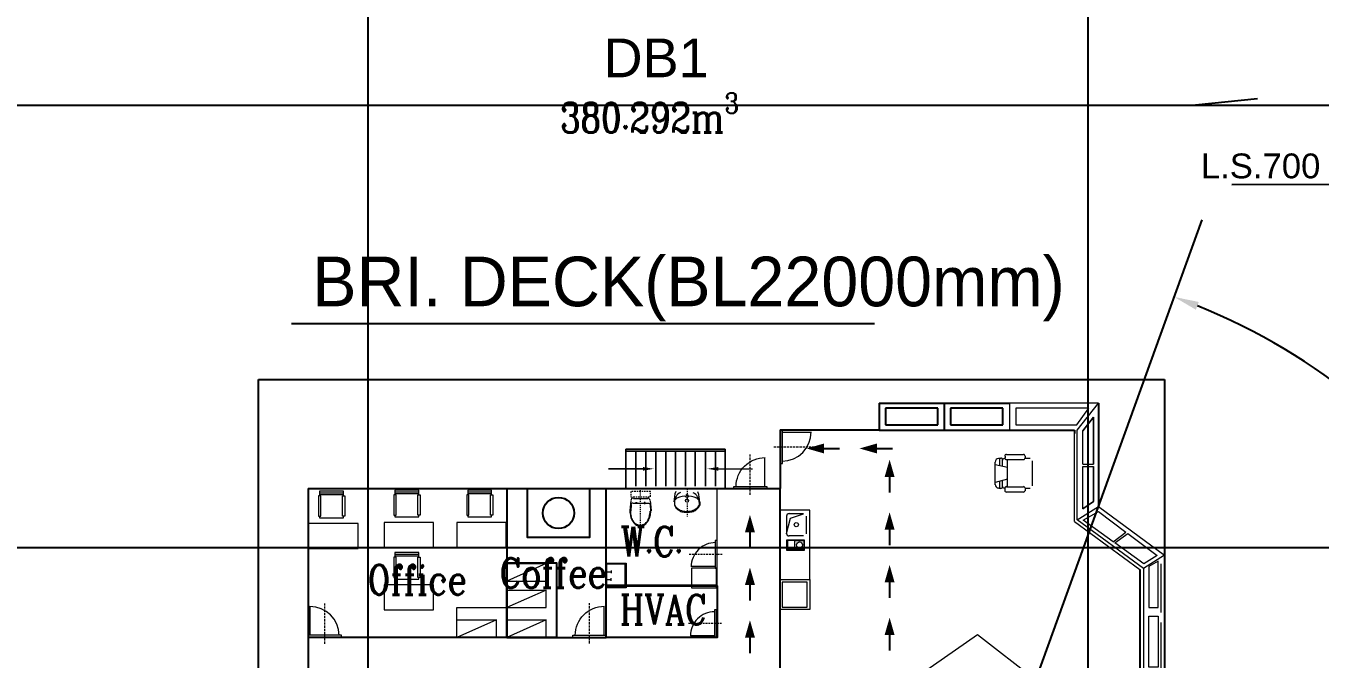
# Model space of a CAD drawing. Header units: millimetres. Extents: x -4 to 3776, y -4 to 4079.
# Drawn here: x 545.8 to 676.2, y 368.9 to 432.7 of the extents above; entities that cross this region are included whole.
import ezdxf
from ezdxf import colors
from ezdxf.entities.mleader import LeaderData, LeaderLine
from ezdxf.math import Vec2, Vec3

# ---------------------------------------------------------------- set-up
doc = ezdxf.new("R2010")
doc.units = ezdxf.units.MM
doc.linetypes.add('ACAD_ISO04W100', pattern=[30, 24, -3, 0, -3])
doc.linetypes.add('PDF_IMPORT', pattern=[1, 0.8, -0.2])
for name, color, linetype in [('BK_kedu', 255, 'Continuous'), ('DB1', 7, 'Continuous'), ('EDGE', 7, 'Continuous'), ('PDF_0', 7, 'Continuous'), ('PDF_Back', 7, 'Continuous'), ('PDF_DECK', 7, 'Continuous'), ('PDF_DOOR', 7, 'Continuous'), ('PDF_FUR', 7, 'Continuous'), ('PDF_JOINERWOEK', 7, 'Continuous'), ('PDF_SANITARY', 7, 'Continuous'), ('PDF_WINDOWS', 7, 'Continuous'), ('ROTATEDREFERENCEFRAME', 7, 'Continuous'), ('TEXT', 4, 'Continuous')]:
    doc.layers.add(name, color=color, linetype=linetype)
doc.layers.add('Sheet$GRID', color=254, linetype='Continuous', true_color=0xbebebe)
doc.layers.add('刻度', color=3, linetype='ACAD_ISO04W100', lineweight=13)
doc.styles.add('CHINESE', font='short.shx', dxfattribs={"bigfont": 'hzdxf.shx'})
doc.styles.add('ROMANC', font='ROMANC.shx', dxfattribs={"width": 0.8, "bigfont": 'HZDX.shx'})
doc.styles.get("Standard").update_dxf_attribs({"font": 'arial.ttf'})
doc.dimstyles.new('ISO-25', dxfattribs={"dimtxt": 2.5, "dimasz": 2.5, "dimexe": 1.25, "dimexo": 0.625, "dimtad": 1, "dimtxsty": 'Standard', "dimcen": 2.5, "dimadec": 0, "dimazin": 0, "dimtfac": 1, "dimtmove": 0, "dimatfit": 3, "dimfxl": 1, "dimarcsym": 0})

# ---------------------------------------------------------------- blocks, each defined once
blk = doc.blocks.new('wai bu lou ti')
at = {"layer": 'PDF_0', "transparency": 33554559}
blk.add_hatch(color=256, dxfattribs=at).paths.add_polyline_path([(3603.81, 3634.08), (3603.81, 3633.71), (3604.92, 3633.9)])
at = {"layer": 'PDF_0', "lineweight": 0}
for points in [[(3612.08, 3631.91), (3602.1, 3631.91), (3602.1, 3635.89), (3612.08, 3635.89)], [(3602.1, 3635.66), (3612.08, 3635.66)], [(3603.11, 3632.14), (3603.11, 3635.66)], [(3604.09, 3632.14), (3604.09, 3635.66)], [(3605.1, 3632.14), (3605.1, 3635.66)], [(3606.12, 3632.14), (3606.12, 3635.66)], [(3607.09, 3632.14), (3607.09, 3635.66)], [(3608.11, 3632.14), (3608.11, 3635.66)], [(3609.08, 3632.14), (3609.08, 3635.66)], [(3610.1, 3632.14), (3610.1, 3635.66)], [(3611.11, 3632.14), (3611.11, 3635.66)], [(3612.08, 3632.14), (3612.08, 3635.66)], [(3611.39, 3633.9), (3614.86, 3633.9)]]:
    blk.add_lwpolyline(points, dxfattribs=at)
for points in [[(3602.1, 3631.91), (3602.1, 3635.89), (3612.08, 3635.89), (3612.08, 3631.91)], [(3612.08, 3631.91), (3612.08, 3635.89), (3602.1, 3635.89), (3602.1, 3631.91)], [(3612.08, 3635.66), (3602.1, 3635.66)], [(3603.11, 3635.66), (3603.11, 3632.14)], [(3604.09, 3635.66), (3604.09, 3632.14)], [(3605.1, 3635.66), (3605.1, 3632.14)], [(3606.12, 3635.66), (3606.12, 3632.14)], [(3607.09, 3635.66), (3607.09, 3632.14)], [(3608.11, 3635.66), (3608.11, 3632.14)], [(3609.08, 3635.66), (3609.08, 3632.14)], [(3610.1, 3635.66), (3610.1, 3632.14)], [(3611.11, 3635.66), (3611.11, 3632.14)], [(3612.08, 3635.66), (3612.08, 3632.14)], [(3600.34, 3633.9), (3603.81, 3633.9)]]:
    blk.add_lwpolyline(points, close=True, dxfattribs=at)
at = {"layer": 'PDF_0', "lineweight": 0, "transparency": 33554559}
blk.add_solid([(3611.39, 3633.71), (3611.39, 3634.08), (3610.28, 3633.9)], dxfattribs=at)
blk = doc.blocks.new('men')
at = {"layer": 'PDF_DOOR', "lineweight": 0}
blk.add_lwpolyline([(3722.17, 3595.9), (3722.17, 3593.11), (3722.37, 3593.11), (3722.37, 3595.9)], close=True, dxfattribs=at)
blk.add_lwpolyline([(3722.37, 3595.73), (3724.8, 3595.73)], dxfattribs=at)
at = {"layer": 'PDF_DOOR', "linetype": 'PDF_IMPORT', "lineweight": 0, "ltscale": 0.231192}
blk.add_lwpolyline([(3721.66, 3594.5), (3725.05, 3594.5)], dxfattribs=at)
at = {"layer": 'PDF_DOOR', "lineweight": 0}
blk.add_arc((3722.35, 3595.75), 2.44, 270, 0, dxfattribs=at)
blk = doc.blocks.new('椅子')
at = {"layer": 'PDF_FUR', "lineweight": 0}
for points in [[(0.18, 2.4), (0, 2.4), (0, 0), (0.18, 0)], [(2.22, 0), (2.68, 0), (2.68, 2.4), (2.22, 2.4)], [(2.31, 0), (2.31, 2.4)], [(2.5, 0), (2.5, 2.4)]]:
    blk.add_lwpolyline(points, dxfattribs=at)
for points in [[(2.22, 2.5), (0.18, 2.5), (0.18, 2.27), (2.22, 2.27)], [(2.22, 0.09), (2.22, -0.14), (0.18, -0.14), (0.18, 0.09)]]:
    blk.add_lwpolyline(points, close=True, dxfattribs=at)
blk = doc.blocks.new('boli')
at = {"lineweight": 25}
for p, q in [((5456.64, 3248.77), (5463.2, 3248.77)), ((5456.64, 3248.77), (5456.64, 3246.04)), ((5463.2, 3248.77), (5469.77, 3248.77)), ((5463.2, 3248.77), (5463.2, 3246.04)), ((5478.74, 3248.77), (5478.74, 3238.37)), ((5462.55, 3248.26), (5457.29, 3248.26)), ((5457.29, 3248.26), (5457.29, 3246.6)), ((5462.55, 3246.6), (5462.55, 3248.26)), ((5463.85, 3248.26), (5463.85, 3246.6)), ((5469.12, 3248.26), (5463.85, 3248.26)), ((5469.12, 3246.6), (5469.12, 3248.26)), ((5456.64, 3246.04), (5463.2, 3246.04)), ((5457.29, 3246.6), (5462.55, 3246.6)), ((5463.2, 3246.04), (5469.77, 3246.04)), ((5463.85, 3246.6), (5469.12, 3246.6)), ((5469.77, 3246.04), (5476.33, 3246.04)), ((5476.33, 3246.04), (5476.33, 3245.72)), ((5485.4, 3233.47), (5485.4, 3163.88)), ((5482.9, 3232.03), (5482.9, 3165.27)), ((5478.74, 3148.53), (5478.74, 3158.98)), ((5456.64, 3151.3), (5463.2, 3151.3)), ((5456.64, 3151.3), (5456.64, 3148.57)), ((5463.2, 3151.3), (5469.77, 3151.3)), ((5463.2, 3151.3), (5463.2, 3148.57)), ((5469.77, 3151.3), (5476.33, 3151.3)), ((5476.33, 3151.3), (5476.33, 3151.94)), ((5462.55, 3150.79), (5457.29, 3150.79)), ((5457.29, 3150.79), (5457.29, 3149.13)), ((5462.55, 3149.13), (5462.55, 3150.79)), ((5469.12, 3150.79), (5463.85, 3150.79)), ((5463.85, 3150.79), (5463.85, 3149.13)), ((5469.12, 3149.13), (5469.12, 3150.79)), ((5456.64, 3148.57), (5463.2, 3148.57)), ((5457.29, 3149.13), (5462.55, 3149.13)), ((5463.2, 3148.57), (5469.77, 3148.57)), ((5463.85, 3149.13), (5469.12, 3149.13))]:
    blk.add_line(p, q, dxfattribs=at)
at = {"layer": 'PDF_0', "lineweight": 0}
for points in [[(5476.61, 3246.04), (5478.74, 3248.77), (5469.77, 3248.77), (5469.77, 3246.04)], [(5477.17, 3242.62), (5478.23, 3242.62)], [(5477.17, 3242.39), (5478.23, 3242.39)], [(5476.33, 3236.84), (5482.9, 3232.03)], [(5480.22, 3234.81), (5481.51, 3235.78)], [(5480.4, 3234.71), (5481.7, 3235.64)], [(5483.27, 3232.13), (5483.27, 3182.28)], [(5483.27, 3165.22), (5483.27, 3184.96)], [(5476.33, 3160.41), (5482.9, 3165.27), (5482.9, 3184.69)], [(5480.4, 3162.63), (5481.7, 3161.66)], [(5480.22, 3162.49), (5481.51, 3161.52)], [(5477.17, 3154.95), (5478.23, 3154.95)], [(5477.17, 3154.72), (5478.23, 3154.72)], [(5476.61, 3151.3), (5478.74, 3148.53), (5469.77, 3148.53), (5469.77, 3151.3)]]:
    blk.add_lwpolyline(points, dxfattribs=at)
for points in [[(5485.4, 3233.47), (5483.27, 3232.13), (5476.61, 3237.03), (5478.74, 3238.37)], [(5476.61, 3160.32), (5478.74, 3158.98), (5485.4, 3163.88), (5483.27, 3165.22)]]:
    blk.add_lwpolyline(points, close=True, dxfattribs=at)
at = {"layer": 'PDF_DECK', "lineweight": 0}
for points in [[(5476.61, 3237.03), (5476.61, 3246.04)], [(5476.33, 3236.84), (5476.33, 3245.72)], [(5476.33, 3160.41), (5476.33, 3151.58)]]:
    blk.add_lwpolyline(points, dxfattribs=at)
at = {"layer": 'PDF_DECK', "color": 240, "lineweight": 0, "true_color": 0xec1f23}
blk.add_lwpolyline([(5476.33, 3160.41), (5476.33, 3151.58)], dxfattribs=at)
at = {"layer": 'PDF_DECK', "lineweight": 0}
blk.add_lwpolyline([(5476.61, 3151.3), (5476.61, 3160.32)], close=True, dxfattribs=at)
at = {"layer": 'PDF_WINDOWS', "lineweight": 0}
for points in [[(5470.41, 3246.6), (5476.56, 3246.6), (5477.77, 3248.26), (5470.41, 3248.26)], [(5470.41, 3246.6), (5476.56, 3246.6), (5477.77, 3248.26), (5470.41, 3248.26)], [(5483.82, 3228.19), (5484.75, 3228.19), (5484.75, 3232.86), (5483.82, 3232.31)], [(5483.82, 3222.19), (5483.82, 3227.32), (5484.75, 3227.32), (5484.75, 3222.19)], [(5483.82, 3216.37), (5483.82, 3221.5), (5484.75, 3221.5), (5484.75, 3216.37)], [(5483.82, 3210.12), (5483.82, 3215.25), (5484.75, 3215.25), (5484.75, 3210.12)], [(5483.82, 3203.95), (5483.82, 3209.08), (5484.75, 3209.08), (5484.75, 3203.95)], [(5483.82, 3198.24), (5483.82, 3203.37), (5484.75, 3203.37), (5484.75, 3198.24)], [(5483.82, 3192.59), (5483.82, 3197.72), (5484.75, 3197.72), (5484.75, 3192.59)], [(5483.82, 3185.93), (5483.82, 3192.22), (5484.75, 3192.22), (5484.75, 3185.93)], [(5483.82, 3185.61), (5483.82, 3181.59), (5484.75, 3181.59), (5484.75, 3185.61)], [(5483.82, 3181.26), (5483.82, 3174.98), (5484.75, 3174.98), (5484.75, 3181.26)], [(5483.82, 3174.65), (5483.82, 3169.47), (5484.75, 3169.47), (5484.75, 3174.65)], [(5483.82, 3169.15), (5484.75, 3169.15), (5484.75, 3164.57), (5483.82, 3165.03)], [(5470.41, 3150.7), (5476.56, 3150.7), (5477.77, 3149.08), (5470.41, 3149.08)], [(5470.41, 3150.7), (5476.56, 3150.7), (5477.77, 3149.08), (5470.41, 3149.08)]]:
    blk.add_lwpolyline(points, close=True, dxfattribs=at)
for points in [[(5477.17, 3242.62), (5477.17, 3246), (5478.23, 3247.38), (5478.23, 3242.62), (5478.23, 3247.38), (5477.17, 3246)], [(5477.17, 3238.14), (5478.23, 3238.88), (5478.23, 3242.39), (5478.23, 3238.88), (5477.17, 3238.14), (5477.17, 3242.39)], [(5480.22, 3234.81), (5477.21, 3236.98), (5478.74, 3237.86), (5481.51, 3235.78)], [(5481.7, 3235.64), (5484.66, 3233.42), (5483.32, 3232.59), (5480.4, 3234.71)], [(5485.03, 3232.58), (5485.03, 3227.68)], [(5485.03, 3226.69), (5485.03, 3221.79)], [(5485.03, 3221.03), (5485.03, 3216.13)], [(5485.03, 3215.16), (5485.03, 3210.26)], [(5485.03, 3209.7), (5485.03, 3203.96)], [(5485.03, 3202.95), (5485.03, 3197.22)], [(5485.03, 3196.89), (5485.03, 3191.71)], [(5485.03, 3191.39), (5485.03, 3186.26)], [(5485.03, 3181.31), (5485.03, 3185.89)], [(5485.03, 3175.85), (5485.03, 3180.99)], [(5485.03, 3170.35), (5485.03, 3175.48)], [(5485.03, 3164.43), (5485.03, 3169.98)], [(5481.7, 3161.66), (5484.66, 3163.88), (5483.32, 3164.76), (5480.4, 3162.63)], [(5480.22, 3162.49), (5477.21, 3160.32), (5478.74, 3159.49), (5481.51, 3161.52)], [(5477.17, 3159.16), (5478.23, 3158.47), (5478.23, 3154.95), (5478.23, 3158.47), (5477.17, 3159.16), (5477.17, 3154.95)], [(5477.17, 3154.72), (5477.17, 3151.3), (5478.23, 3149.91), (5478.23, 3154.72), (5478.23, 3149.91), (5477.17, 3151.3)]]:
    blk.add_lwpolyline(points, dxfattribs=at)
blk = doc.blocks.new('*D429')
at = {"color": 0, "lineweight": -2, "transparency": 16777216}
blk.add_arc((639.49, 344.6), 64.65, 292.0801, 67.9199, dxfattribs=at)
at = {"color": 0, "lineweight": 25, "transparency": 16777216}
for points in [[(663.64, 404.12), (663.94, 404.9), (661.45, 405.41)], [(663.94, 284.3), (663.64, 285.08), (661.45, 283.8)]]:
    blk.add_solid(points, dxfattribs=at)
at = {"layer": 'Defpoints', "color": 0, "lineweight": 25, "transparency": 16777216}
for p in [(664.26, 413.18), (639.49, 344.6), (639.49, 344.6), (698.83, 318.95), (664.44, 275.53)]:
    blk.add_point(p, dxfattribs=at)
at = {"color": 0, "lineweight": 25, "transparency": 16777216, "insert": (702.24, 344.6), "char_height": 2.5, "attachment_point": 5, "rotation": 90}
blk.add_mtext('140°', dxfattribs=at)
blk = doc.blocks.new('jiantou')
at = {"color": 1, "lineweight": 25}
blk.add_line((3589.24, 3590.6), (3590.8, 3590.6), dxfattribs=at)
blk.add_lwpolyline([(3587.49, 3590.6, 0, 1, 0), (3589.24, 3590.6, 1, 1, 0)], format="xyseb", dxfattribs=at)

msp = doc.modelspace()

# ---------------------------------------------------------------- linework, layer by layer
at = {"color": 4, "lineweight": 25}
for p, q in [((639.485, 344.602), (664.261, 413.177)), ((569.235, 397.102), (660.485, 397.102)), ((569.235, 292.102), (569.235, 397.102)), ((569.235, 397.102), (589.235, 397.102)), ((569.235, 397.102), (613.575, 397.102)), ((569.235, 397.102), (574.235, 397.102)), ((613.735, 397.102), (633.755, 397.102)), ((660.485, 397.102), (660.485, 292.102)), ((631.725, 391.975), (621.757, 391.975)), ((621.757, 391.975), (621.757, 386.102)), ((574.235, 386.102), (574.235, 303.102)), ((574.235, 386.102), (621.757, 386.102)), ((574.235, 386.102), (594.235, 386.102)), ((594.235, 386.102), (594.235, 371.102)), ((604.235, 371.102), (604.235, 386.102)), ((621.757, 359.652), (621.757, 386.102)), ((594.235, 371.102), (574.235, 371.102)), ((594.235, 371.102), (604.235, 371.102))]:
    msp.add_line(p, q, dxfattribs=at)
for points in [[(596.311, 386.102), (602.565, 386.102), (602.565, 381.168), (596.311, 381.168)], [(594.235, 378.602), (599.235, 378.602), (599.235, 371.102), (594.235, 371.102)], [(604.235, 376.292), (615.425, 376.292), (615.425, 371.102), (604.235, 371.102)]]:
    msp.add_lwpolyline(points, close=True, dxfattribs=at)
msp.add_circle((599.438, 383.635), 1.573, dxfattribs=at)
at = {"layer": 'EDGE', "color": 29}
msp.add_lwpolyline([(429.14, 424.739), (490.228, 424.739), (518.373, 424.739), (541.507, 424.739), (564.641, 424.739), (581.07, 424.739), (600.624, 424.739), (607.315, 424.739), (613.571, 424.739), (619.827, 424.739), (626.082, 424.739), (632.338, 424.739), (638.594, 424.739), (644.849, 424.739), (651.105, 424.739), (657.361, 424.739), (663.615, 424.763), (669.837, 425.394)], dxfattribs=at)
msp.add_lwpolyline([(429.14, 424.739), (490.228, 424.739), (518.373, 424.739), (541.507, 424.739), (564.641, 424.739), (581.07, 424.739), (600.624, 424.739), (607.315, 424.739), (613.571, 424.739), (619.827, 424.739), (626.082, 424.739), (632.338, 424.739), (638.594, 424.739), (644.849, 424.739), (651.105, 424.739), (657.361, 424.739), (663.615, 424.763), (669.837, 425.394)], dxfattribs=at)
at = {"layer": 'PDF_0', "lineweight": 0}
msp.add_lwpolyline([(653.389, 350.011), (653.389, 362.218), (641.645, 371.373), (636.096, 367.489), (647.887, 358.38), (647.887, 350.011)], close=True, dxfattribs=at)
at = {"layer": 'PDF_Back', "lineweight": 0}
for points in [[(643.427, 386.484), (643.427, 388.75)], [(643.427, 388.518), (644.675, 388.241)], [(644.028, 389.12), (643.796, 389.12)], [(643.889, 388.426), (643.889, 389.12)], [(644.166, 388.333), (644.166, 388.981)], [(644.444, 389.12), (644.351, 389.12)], [(644.444, 389.351), (644.444, 389.166)], [(646.293, 389.489), (644.583, 389.489)], [(646.293, 388.981), (644.583, 388.981)], [(644.675, 386.253), (644.675, 388.981)], [(646.432, 389.351), (646.432, 389.166)], [(646.941, 389.12), (646.432, 389.12)], [(647.172, 386.391), (647.172, 388.888)], [(644.675, 387.039), (643.427, 386.715)], [(644.028, 386.114), (643.796, 386.114)], [(643.889, 386.114), (643.889, 386.808)], [(644.166, 386.253), (644.166, 386.9)], [(644.444, 385.883), (644.444, 386.114), (644.351, 386.114)], [(646.293, 386.253), (644.583, 386.253)], [(646.941, 386.114), (646.432, 386.114), (646.432, 385.883)], [(646.293, 385.744), (644.583, 385.744)], [(622.404, 383.313), (622.404, 381.556), (622.821, 383.128), (624.115, 383.544), (622.636, 383.544)], [(622.408, 383.308), (622.408, 381.551), (622.824, 383.123), (624.119, 383.539), (622.639, 383.539)], [(624.396, 383.308), (624.396, 381.551)], [(624.115, 381.325), (622.636, 381.325)], [(624.119, 381.32), (622.639, 381.32)]]:
    msp.add_lwpolyline(points, dxfattribs=at)
for points in [[(621.757, 376.932), (624.763, 376.932), (624.763, 383.914), (621.757, 383.914)], [(622.404, 379.891), (624.208, 379.891), (624.208, 380.909), (622.404, 380.909)], [(622.497, 379.984), (623.237, 379.984), (623.237, 380.862), (622.497, 380.862)], [(624.162, 379.984), (623.237, 379.984), (623.237, 380.862), (624.162, 380.862)], [(621.757, 376.932), (624.763, 376.932), (624.763, 373.927), (621.757, 373.927)], [(621.988, 374.158), (624.485, 374.158), (624.485, 376.655), (621.988, 376.655)]]:
    msp.add_lwpolyline(points, close=True, dxfattribs=at)
for centre, radius in [((623.399, 382.458), 0.208), ((623.722, 380.423), 0.301)]:
    msp.add_circle(centre, radius, dxfattribs=at)
for centre, radius, start, end in [((643.773, 388.773), 0.347, 90.01056, 179.98333), ((644.005, 389.004), 0.162, 359.97044, 90.02956), ((644.328, 388.958), 0.162, 89.95694, 179.96303), ((644.559, 389.374), 0.162, 89.95573, 179.95587), ((644.559, 389.189), 0.162, 180.0114, 270.03584), ((646.27, 389.374), 0.162, 359.97044, 90.02956), ((646.27, 389.189), 0.162, 269.97044, 0.02956), ((643.773, 386.507), 0.347, 180.01667, 270.00549), ((644.005, 386.276), 0.162, 269.97044, 0.02956), ((644.328, 386.322), 0.162, 180.03697, 270.04306), ((644.559, 386.137), 0.162, 89.99537, 179.96697), ((644.559, 385.906), 0.162, 180.04413, 270.04427), ((646.27, 386.137), 0.162, 359.97044, 90.02956), ((646.27, 385.906), 0.162, 269.97044, 0.02956), ((622.662, 383.331), 0.254, 89.99955, 180.00045), ((622.662, 381.574), 0.254, 179.99955, 270.00045)]:
    msp.add_arc(centre, radius, start, end, dxfattribs=at)
at = {"layer": 'PDF_FUR', "lineweight": 0}
for points in [[(574.271, 380.073), (579.264, 380.073), (579.264, 382.57), (574.271, 382.57)], [(581.871, 380.177), (586.864, 380.177), (586.864, 382.674), (581.871, 382.674)], [(589.193, 380.177), (594.187, 380.177), (594.187, 382.674), (589.193, 382.674)], [(581.871, 373.888), (586.864, 373.888), (586.864, 376.385), (581.871, 376.385)], [(594.207, 371.102), (589.214, 371.102), (589.214, 374.107), (594.207, 374.107)]]:
    msp.add_lwpolyline(points, close=True, dxfattribs=at)
for points in [[(594.235, 376.777), (598.212, 376.777), (598.212, 378.534), (594.235, 376.777), (594.235, 378.534), (598.212, 378.534)], [(594.235, 374.107), (598.212, 374.107), (598.212, 375.864), (594.235, 374.107), (594.235, 375.864), (598.212, 375.864)], [(589.214, 371.102), (593.19, 371.102), (593.19, 372.859), (589.214, 371.102), (589.214, 372.859), (593.19, 372.859)], [(594.235, 371.102), (598.212, 371.102), (598.212, 372.859), (594.235, 371.102), (594.235, 372.859), (598.212, 372.859)]]:
    msp.add_lwpolyline(points, dxfattribs=at)
at = {"layer": 'PDF_JOINERWOEK', "lineweight": 0}
msp.add_lwpolyline([(604.235, 386.102), (604.235, 376.392), (615.425, 376.392), (615.425, 386.102)], close=True, dxfattribs=at)
at = {"layer": 'PDF_SANITARY', "linetype": 'PDF_IMPORT', "lineweight": 0, "ltscale": 0.138715}
for points in [[(607.698, 382.23), (607.698, 385.976)], [(612.414, 386.068), (612.414, 383.294)]]:
    msp.add_lwpolyline(points, dxfattribs=at)
at = {"layer": 'PDF_SANITARY', "lineweight": 0}
for points in [[(606.727, 384.866), (606.634, 383.895), (606.634, 383.849, 0.0535265), (606.712, 383.292)], [(608.462, 384.635, -0.3879167), (608.669, 384.45), (608.715, 383.895), (608.715, 383.849, -0.0535209), (608.638, 383.292)], [(611.724, 385.695, 0.2961913), (611.12, 384.727), (611.12, 384.635), (611.12, 384.542), (611.12, 384.45), (611.166, 384.357), (611.212, 384.265), (611.258, 384.172), (611.351, 384.08), (611.443, 383.987), (611.536, 383.941), (611.628, 383.895), (611.721, 383.802), (611.859, 383.756), (611.998, 383.756), (612.091, 383.71), (612.229, 383.71), (612.368, 383.71), (612.507, 383.71), (612.645, 383.71), (612.784, 383.756), (612.877, 383.756), (613.015, 383.802), (613.108, 383.849), (613.247, 383.895), (613.339, 383.987), (613.432, 384.08), (613.478, 384.126), (613.57, 384.219), (613.616, 384.311), (613.663, 384.403), (613.709, 384.496), (613.709, 384.635), (613.709, 384.727)], [(606.687, 383.31, 0.0743774), (606.883, 382.838, 0.1068861), (607.218, 382.476)], [(606.732, 383.322, 0.074189), (606.923, 382.862, 0.1066972), (607.243, 382.515)], [(608.107, 382.515, 0.1065869), (608.427, 382.862, 0.0741863), (608.618, 383.322)], [(608.132, 382.476, 0.1068932), (608.466, 382.838, 0.0742588), (608.663, 383.31)], [(607.254, 382.533, 0.0979327), (607.545, 382.422, 0.0611449), (607.663, 382.416)], [(607.687, 382.416, 0.061121), (607.801, 382.425, 0.0979192), (608.096, 382.533)]]:
    msp.add_lwpolyline(points, format="xyb", dxfattribs=at)
at = {"layer": 'PDF_SANITARY', "linetype": 'PDF_IMPORT', "lineweight": 0, "ltscale": 0.184954}
msp.add_lwpolyline([(606.727, 385.791), (606.727, 385.282), (608.715, 385.282), (608.715, 385.791), (606.727, 385.791)], dxfattribs=at)
at = {"layer": 'PDF_SANITARY', "lineweight": 0}
for points in [[(608.484, 384.588), (607.698, 384.588), (606.958, 384.588)], [(607.004, 385.097), (608.438, 385.097)], [(608.669, 384.866), (608.761, 383.895), (608.761, 383.849)], [(606.773, 384.45), (606.727, 383.895), (606.727, 383.849)], [(604.235, 377.72), (604.744, 377.72)], [(604.235, 376.934), (604.744, 376.934)], [(604.744, 377.859), (604.744, 377.813), (604.744, 377.582)], [(604.744, 376.795), (604.744, 376.842), (604.744, 377.073)]]:
    msp.add_lwpolyline(points, dxfattribs=at)
for points in [[(607.328, 384.681), (607.328, 384.588), (607.236, 384.588), (607.236, 384.681)], [(608.068, 384.681), (608.068, 384.588), (608.16, 384.588), (608.16, 384.681)], [(606.27, 378.599), (606.27, 376.102), (604.235, 376.102), (604.235, 378.599)], [(606.131, 378.506), (606.131, 376.194), (604.328, 376.194), (604.328, 378.506)], [(612.83, 378.069), (612.83, 376.081), (615.373, 376.081), (615.373, 378.069)]]:
    msp.add_lwpolyline(points, close=True, dxfattribs=at)
for centre, radius in [((612.391, 384.889), 0.162), ((612.391, 385.444), 0.0694)]:
    msp.add_circle(centre, radius, dxfattribs=at)
for centre, radius, start, end in [((606.981, 384.889), 0.254, 90.21357, 174.95737), ((606.935, 384.427), 0.208, 90.19403, 174.98578), ((608.415, 384.889), 0.254, 5.03581, 89.79325), ((614.426, 384.75), 3.352, 161.58713, 179.56025), ((612.067, 384.057), 1.272, 85.14402, 136.37341), ((612.391, 385.444), 0.208, 205.93747, 334.06253), ((612.669, 384.057), 1.272, 43.62659, 94.85598), ((612.53, 384.704), 1.087, 0.74147, 63.03426), ((610.588, 384.75), 3.075, 359.3353, 19.26429), ((609.2, 383.918), 2.519, 181.85363, 194.11785), ((606.153, 383.918), 2.516, 345.87846, 358.15885), ((607.675, 383.225), 0.902, 238.56836, 261.02778), ((607.674, 383.226), 0.903, 278.97486, 301.4238)]:
    msp.add_arc(centre, radius, start, end, dxfattribs=at)
for points in [[(611.13, 384.747), (611.069, 384.424), (611.285, 384.11), (611.686, 383.936)], [(613.024, 383.925), (613.443, 384.093), (613.689, 384.403), (613.66, 384.727)], [(611.686, 383.936), (612.088, 383.761), (612.606, 383.757), (613.024, 383.925)]]:
    msp.add_open_spline(points, degree=3, dxfattribs=at)
at = {"layer": 'ROTATEDREFERENCEFRAME', "color": 255}
msp.add_line((0.007, 424.739), (725.479, 424.739), dxfattribs=at)
at = {"layer": 'Sheet$GRID'}
for points in [[(580.241, 608.276), (580.241, 0.013)], [(652.77, 608.276), (652.77, 0.013)], [(0.007, 380.177), (870.358, 380.177)]]:
    msp.add_lwpolyline(points, dxfattribs=at)
at = {"layer": 'TEXT', "color": 1}
msp.add_line((572.559, 402.722), (631.281, 402.722), dxfattribs=at)

# ---------------------------------------------------------------- block references
at = {"color": 4, "lineweight": 25}
for name, p in [('boli', (-4824.911, -2854.07)), ('wai bu lou ti', (-2995.862, -3245.809))]:
    msp.add_blockref(name, p, dxfattribs=at)
at = {"color": 4, "lineweight": 25, "xscale": 1.2, "yscale": 1.2, "zscale": 1.2}
msp.add_blockref('men', (-3844.852, -3923.101), dxfattribs=at)
at = {"color": 4, "lineweight": 25}
for name, p, rotation in [('jiantou', (-2963.048, -3200.462), 359.9999999999213), ('jiantou', (-2957.728, -3200.462), 359.9999999999213), ('椅子', (585.372, 383.251), 90), ('椅子', (592.694, 383.251), 90), ('椅子', (577.771, 383.147), 90), ('men', (4337.599, 3973.965), 180), ('椅子', (585.372, 376.962), 90), ('men', (4337.527, 3966.998), 180)]:
    msp.add_blockref(name, p, dxfattribs=dict(at, rotation=rotation))
at = {"color": 4, "lineweight": 25, "yscale": 1.2, "zscale": 1.2}
for p, xscale, rotation in [((-3694.642, -4080.524), -1.2, 270), ((4889.311, -4095.526), 1.2, 90.00000000000001), ((-3710.84, -4095.507), -1.2, 270)]:
    msp.add_blockref('men', p, dxfattribs=dict(at, xscale=xscale, rotation=rotation))
at = {"color": 4, "lineweight": 25, "xscale": -1, "rotation": 90.00000000003588}
for p in [(4223.395, 3976.508), (4209.329, 3970.94), (4223.395, 3971.202), (4209.329, 3965.634), (4223.395, 3965.895), (4209.329, 3960.327), (4223.395, 3960.588)]:
    msp.add_blockref('jiantou', p, dxfattribs=at)

# ---------------------------------------------------------------- texts
at = {"color": 4, "lineweight": 25, "char_height": 3, "attachment_point": 1, "style": 'ROMANC'}
for s, insert in [('\\A1;{\\Fromanc,hzdx|c134;380.292m\\H0.7x;\\S3^ ;}', (599.609, 425.984)), ('{\\Fromanc,hzdx|c134;W.C.}', (605.693, 382.253, -3.308)), ('{\\Fromanc,hzdx|c134;Office}', (580.241, 378.407)), ('{\\Fromanc,hzdx|c134;Coffee}', (593.517, 379.081)), ('{\\Fromanc,hzdx|c134;HVAC}', (605.616, 375.403))]:
    msp.add_mtext(s, dxfattribs=dict(at, insert=insert))
at = {"layer": 'DB1', "color": 4}
msp.add_text('DB1 ', height=3.9042, dxfattribs=at).set_placement((603.97, 427.541))
at = {"layer": 'TEXT', "color": 3, "style": 'CHINESE'}
msp.add_text('BRI. DECK(BL22000mm)', height=5, dxfattribs=at).set_placement((574.637, 404.467))
at = {"layer": '刻度', "color": 4, "lineweight": 25, "insert": (676.182, 417.325, -10.409), "char_height": 2.5, "width": 5.45865, "attachment_point": 9}
msp.add_mtext('L.S.700', dxfattribs=at)

# ---------------------------------------------------------------- dimensions: what is measured, and where the dimension line sits
at = {"color": 4, "lineweight": 25}
dim = msp.add_angular_dim_2l(base=(698.831, 318.947), line1=((639.485, 344.602), (664.439, 275.534)), line2=((639.485, 344.602), (664.261, 413.177)), dimstyle='ISO-25', dxfattribs=at)
dim.commit()
dim.dimension.update_dxf_attribs({"geometry": '*D429', "text_midpoint": (702.237, 344.602)})

# ---------------------------------------------------------------- leaders
at = {"layer": 'BK_kedu'}
ml = msp.add_multileader_mtext('Standard', dxfattribs=at)
ml.set_content('', color=256)
ml.set_leader_properties()
ml.build(insert=Vec2(0, 0))
ml.multileader.update_dxf_attribs({"text_right_attachment_type": 6, "dogleg_length": 0.36, "arrow_head_size": 0.18})
ctx = ml.context
ctx.base_point, ctx.char_height, ctx.arrow_head_size, ctx.landing_gap_size, ctx.plane_origin = Vec3(3775.999, 4079.328), 0.18, 0.18, 0.09, Vec3(3774.639, 4079.328)
ctx.right_attachment = 6
notes = []
notes.append((ctx, [(0, (0, 0, 0), (0, 0), (1, 0), 1, [])]))
ctx.mtext.insert, ctx.mtext.flow_direction = Vec3(3776.089, 4079.418), 5
at = {"layer": '刻度', "color": 4, "lineweight": 25, "annotation_type": 0, "has_hookline": 1, "hookline_direction": 1, "text_width": 11.617}
msp.add_leader([(681.372, 416.759), (667.271, 416.716)], dimstyle='ISO-25', override={"dimgap": 0.625, "dimtad": 0}, dxfattribs=at)
for ctx, leaders in notes:
    for number, flags, end, landing, length, lines in leaders:
        leader = LeaderData()
        leader.index, (leader.has_last_leader_line, leader.has_dogleg_vector, leader.attachment_direction) = number, flags
        leader.last_leader_point, leader.dogleg_vector, leader.dogleg_length = Vec3(end), Vec3(landing), length
        for number, points, colour, breaks in lines:
            line = LeaderLine()
            line.index, line.vertices, line.color, line.breaks = number, Vec3.list(points), colors.encode_raw_color(colour), breaks
            leader.lines.append(line)
        ctx.leaders.append(leader)

doc.saveas('drawing.dxf')
